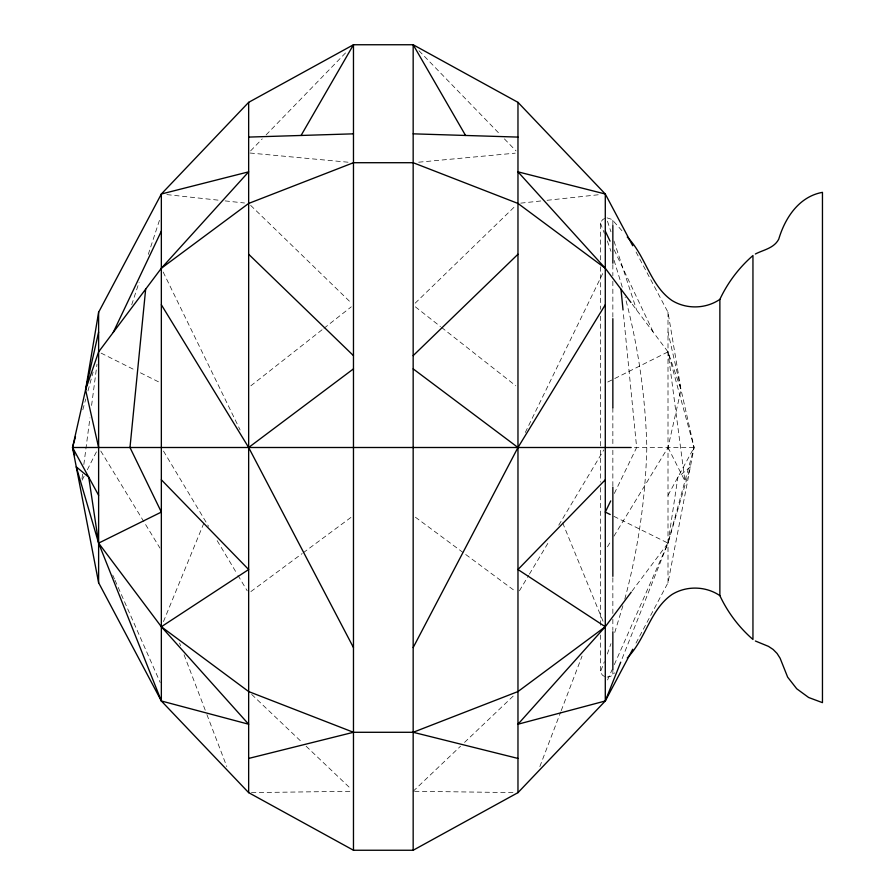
<?xml version="1.0" encoding="UTF-8"?>
<svg xmlns="http://www.w3.org/2000/svg" width="895" height="895" viewBox="0 0 895 895"><rect width="100%" height="100%" fill="white"/><g stroke="black" fill="none" stroke-linecap="round" stroke-linejoin="round"><path stroke-width="0.67" stroke-dasharray="4.47 3.36" d="M82.575 474.137L81.68 481.007L84.186 476.039M83.839 464.516L89.97 417.808M91.592 405.446L96.996 364.243M614.328 664.616L668.006 543.12L677.895 477.203L690.369 466.843L668.006 543.12L621.231 660.879M635.998 643.091L668.006 582.734L694.095 447.5L668.006 332.079M613.936 536.183L668.006 447.5L681.05 389.784L668.006 312.265L635.998 251.909M624.799 599.158C638.09 549.709 645.508 498.694 646.828 447.5C645.496 396.765 638.247 346.197 625.135 297.174M82.821 409.787L85.763 399.013M87.967 390.936L93.114 372.085M632.049 591.069L668.006 543.12L694.095 447.5L668.006 351.88L631.702 303.461M622.909 605.747L614.104 634.6M131.722 304.759L139.128 282.216M148.279 254.359L160.037 218.548M607.313 654.021L610.949 643.673M539.853 766.567L560.706 711.972M561.21 710.675L582.063 656.091M604.595 676.553L602.436 675.166L600.4 671.932L604.349 661.696M163.449 621.611L203.948 522.926M600.4 259.986L600.4 223.068L602.436 219.834L604.595 218.447M607.548 679.965L612.068 669.74M614.339 493.447L636.647 447.5L623.166 311.382M525.298 432.464L604.069 270.76M87.33 469.83L97.365 449.984M668.006 495.315L694.095 447.5L631.769 447.5M519.402 590.834L528.71 575.306M529.426 574.109L549.463 540.669M558.771 525.141L603.856 449.894M607.459 546.823L611.061 540.904M607.09 677.112L610.815 676.284L614.563 672.861M250.6 150.897L262.246 138.882M266.128 134.876L347.64 50.758M415.168 303.17L515.979 205.38M413.166 791.269L460.533 746.206M464.561 742.369L514.949 694.43M250.846 385.801L322.894 329.136M323.99 328.286L351.276 306.828M250.891 591.573L302.174 553.558M303.293 552.73L351.232 517.209M607.75 382.031L668.006 351.88L681.05 389.784M520.745 203.143L541.531 200.894M547.08 200.301L599.751 194.607M418.681 162.196L515.218 153.157M251.45 792.612L350.672 791.303M414.564 791.292L515.184 792.612M607.09 217.888L611.9 219.409L623.032 231.917M250.041 153.023L349.33 162.331M166.884 194.607L219.555 200.301M225.092 200.894L244.503 202.997M613.903 516.337L668.006 543.12M101.079 353.111L135.514 370.34M140.437 372.801L160.115 382.646M415.403 517.209L515.744 591.573M415.347 306.828L440.463 326.563M441.548 327.425L515.788 385.801M251.685 694.43L302.074 742.369M306.101 746.206L351.444 789.356M250.656 205.38L351.466 303.17M418.994 50.758L499.533 133.87M504.388 138.882L516.035 150.897M100.788 451.046L159.903 547.997M163.494 451.08L208.58 526.338M217.172 540.669L237.209 574.109M237.925 575.306L247.233 590.834M668.006 447.5L684.955 481.007L668.006 351.88M163.17 272.013L240.106 429.947M614.194 249.884L653.384 332.369M112.748 575.093L114.448 578.931M115.007 580.206L160.216 682.527M562.686 522.926L603.711 622.898M600.4 223.068L604.349 233.304M179.604 643.091L180.589 645.687M184.068 654.782L206.421 713.281M206.913 714.579L226.782 766.567M607.313 240.979L610.949 251.327M607.47 221.199L610.949 231.805M614.004 241.091L636.647 310.073M614.104 260.4L622.528 287.933M668.006 312.265L668.006 582.734M612.851 220.271L612.851 228.012M612.851 264.607L612.851 275.716M612.851 281.276L612.851 317.277M612.851 407.84L612.851 446.135M612.851 450.241L612.851 487.16M612.851 577.722L612.851 613.724M612.851 619.284L612.851 630.393M612.851 669.561L612.851 674.729M600.4 266.855L600.4 309.301M600.4 316.148L600.4 447.5M600.4 450.263L600.4 482.081M600.4 487.607L600.4 628.145M600.4 635.014L600.4 671.932"/><path stroke-width="1.34" d="M145.661 289.163L129.988 447.5L161.346 512.085L98.618 543.12L161.346 700.986L248.653 792.646L353.469 850.25L413.166 850.25L517.97 792.646L605.288 700.986L632.731 649.244M98.618 447.5L85.584 389.784L98.618 312.265L161.346 194.014L248.653 102.354L353.469 44.75L413.166 44.75L517.97 102.354L605.288 194.014L632.731 245.756M98.618 332.079L72.54 447.5L98.618 582.734L161.346 700.986L248.653 724.223L161.346 626.746L98.618 543.12L76.265 466.843L88.739 477.203L98.618 543.12M75.471 436.726L72.54 447.5L74.732 455.544M85.584 389.784L98.618 351.88L161.346 268.254L248.653 171.84L161.346 194.014L161.346 700.986M631.21 592.177L605.288 626.746L517.97 724.223L605.288 700.986L620.716 662.166M113.251 332.369L161.346 231.134M610.714 500.909L605.288 512.085L610.211 514.513M719.871 299.366C727.68 282.652 739.024 267.627 752.952 255.534L752.952 639.466C739.024 627.373 727.68 612.348 719.871 595.634L719.871 299.366C705.864 308.965 686.465 309.435 672.011 300.519C650.005 285.36 645.709 255.746 627.25 237.052M413.166 647.577L517.97 447.5L605.288 304.747M301.067 135.469L353.469 44.75L353.469 850.25M627.25 657.948C645.709 639.254 650.005 609.64 672.011 594.481C686.465 585.565 705.864 586.035 719.871 595.634M605.288 479.787L517.97 569.533L605.288 626.746L517.97 691.555L413.166 732.289L353.469 732.289L248.653 758.434M413.166 355.651L517.97 254.247M353.469 647.577L248.653 447.5L353.469 368.874M161.346 268.254L248.653 203.445L353.469 162.711L413.166 162.711L517.97 203.445L605.288 268.254L630.941 302.454M755.358 254.001C763.614 249.761 773.951 248.295 778.728 239.211C785.049 217.955 798.911 196.62 822.46 192.347L822.46 702.653L808.644 697.496L796.74 688.781L787.656 677.157L780.116 658.239L777.095 653.484L773.157 649.479L768.469 646.369L755.358 640.999M248.653 137.092L353.469 133.836M631.199 447.5L72.54 447.5L98.618 495.315M413.166 133.836L517.97 137.092M413.166 732.289L517.97 758.434M353.469 732.289L248.653 691.555L161.346 626.746L248.653 569.533L161.346 479.787M413.166 368.874L517.97 447.5M248.653 254.247L353.469 355.651M605.288 268.254L517.97 171.84L605.288 194.014L605.288 700.986M161.346 304.747L248.653 447.5M465.568 135.469L413.166 44.75L413.166 850.25M605.288 231.134L610.043 241.135M620.973 289.163L623.032 309.994M612.851 225.439L612.851 263.219M612.851 318.665L612.851 407.84M612.851 487.16L612.851 576.335M612.851 631.78L612.851 669.561M517.97 102.354L517.97 792.646M248.653 102.354L248.653 792.646M98.618 312.265L98.618 582.734"/></g></svg>
